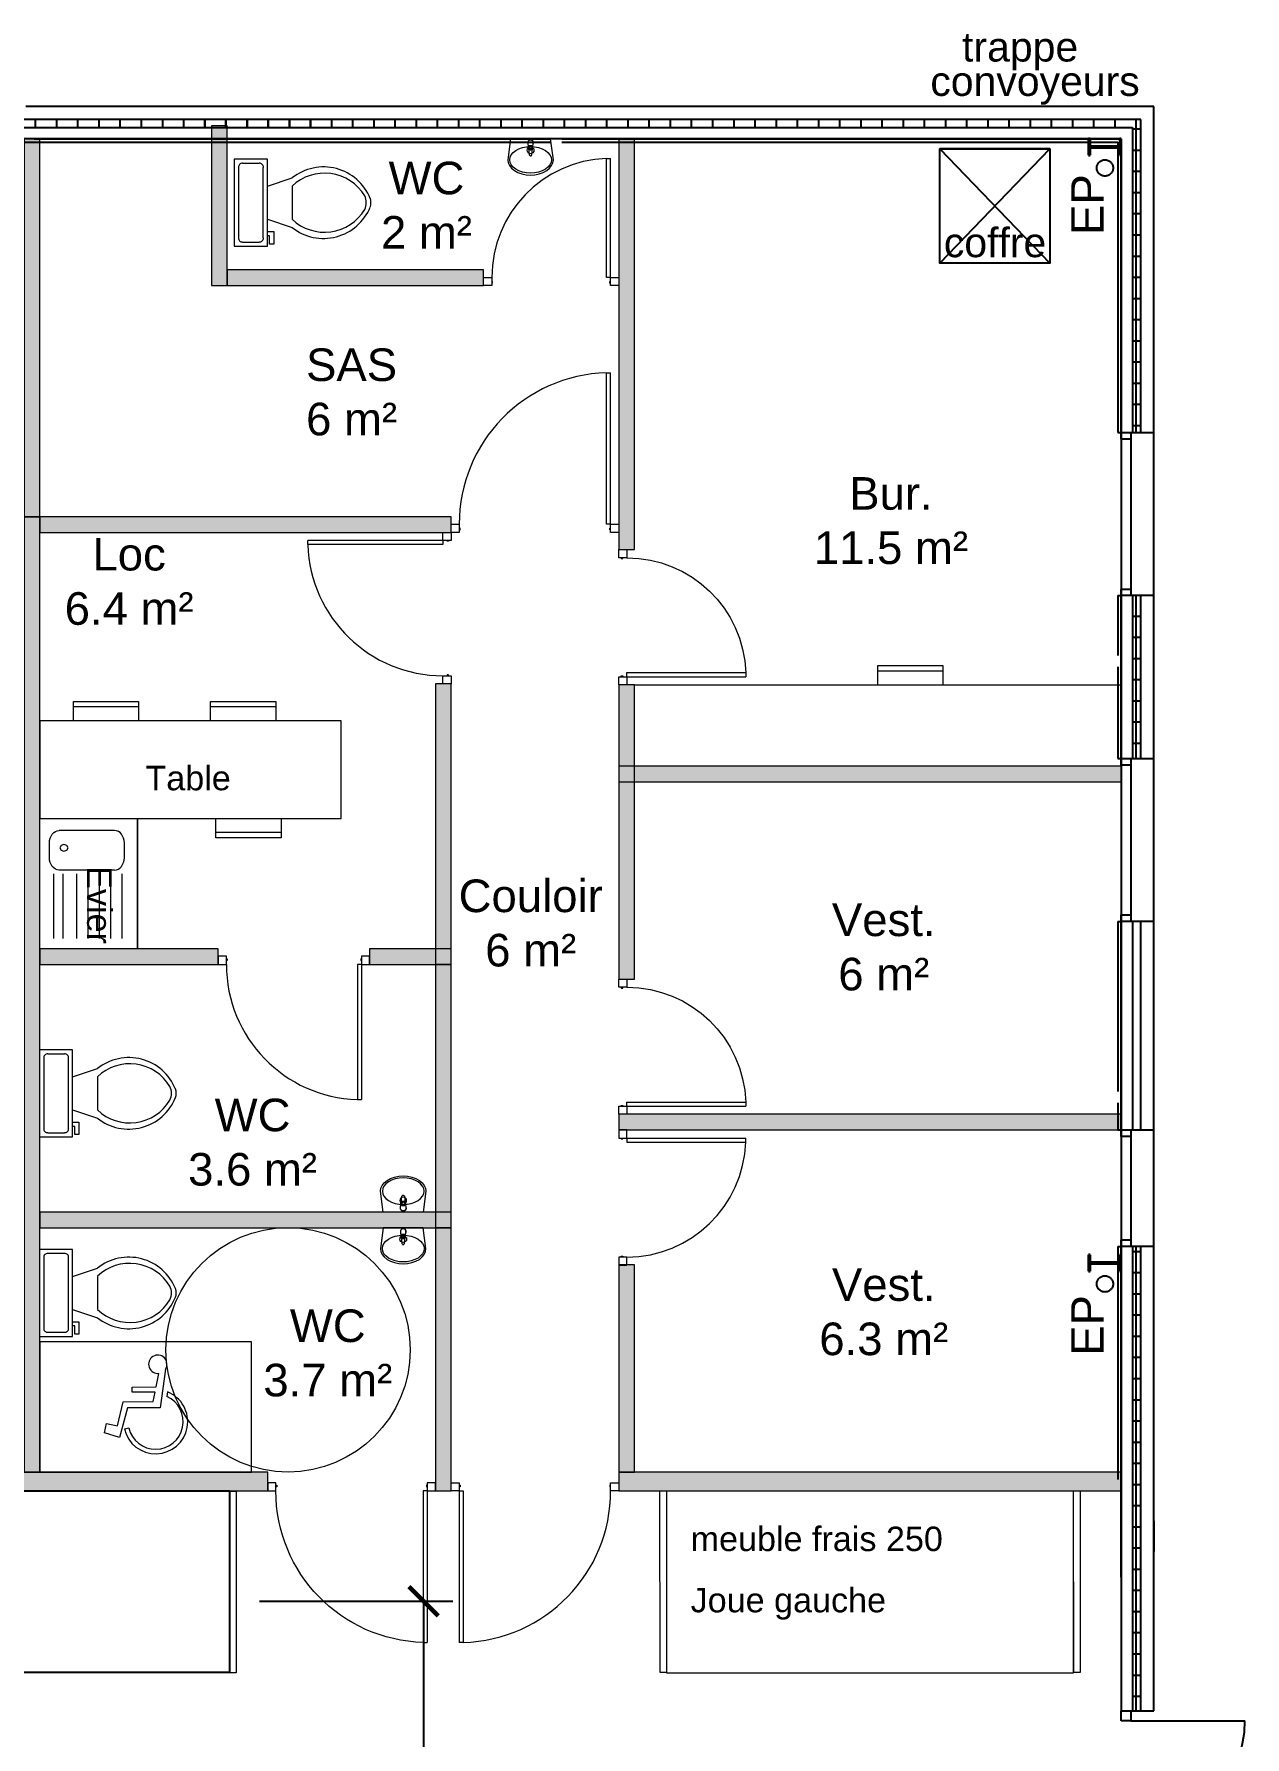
# Model space of a CAD drawing. Header units: millimetres. Extents: x 15590 to 15992, y 1055 to 1132.
# Drawn here: x 15815.42 to 15822.85, y 1105.54 to 1116 of the extents above; entities that cross this region are included whole.
import ezdxf

# ---------------------------------------------------------------- set-up
doc = ezdxf.new("R2010")
doc.units = ezdxf.units.MM
doc.header["$MEASUREMENT"] = 0
for name, pattern in [('Cache', [564.444447, 282.222223, -282.222223]), ('Court', [0.25, 0.05, -0.075, 0.05, -0.075]), ('Tirets', [0.004586, 0.002822, -0.001764])]:
    doc.linetypes.add(name, pattern=pattern)
doc.layers.get('0').update_dxf_attribs({"lineweight": 9})
for name, color, linetype in [('Cotation', 7, 'Continuous'), ('EP', 7, 'Continuous'), ('frais', 5, 'Continuous'), ('Gondoles.VETTI', 7, 'Continuous'), ('murs exterieurs.P', 7, 'Continuous'), ('murs interieurs.P', 7, 'Continuous'), ('structure', 7, 'Continuous'), ('TITRES', 7, 'Continuous')]:
    doc.layers.add(name, color=color, linetype=linetype)
for name, color, linetype, lineweight in [('DM cloison', 7, 'Continuous', 9), ('DM Divers', 7, 'Continuous', 9), ('DM locaux sociaux', 7, 'Continuous', 9), ('DM porte', 7, 'Continuous', 9), ('DM sanitaire', 7, 'Continuous', 9), ('MAR CLOISONS', 3, 'Continuous', 15)]:
    doc.layers.add(name, color=color, linetype=linetype, lineweight=lineweight)
doc.styles.add('Arial', font='arial.ttf')
doc.styles.add('GENERATED_STYLE_2', font='')
doc.styles.get("Standard").update_dxf_attribs({"font": 'swiss.ttf', "height": 0.2})
doc.styles.get('GENERATED_STYLE_2').set_extended_font_data('Arial Occidental')
doc.dimstyles.get("Standard").update_dxf_attribs({"dimtxt": 0.2, "dimasz": 0.18, "dimexe": 0.18, "dimexo": 0.0625, "dimgap": 0.05, "dimtad": 1, "dimzin": 4, "dimdsep": 46, "dimtxsty": 'Standard', "dimblk": 'ARCHTICK', "dimcen": 0.09, "dimadec": 0, "dimazin": 0, "dimtfac": 1, "dimtofl": 0, "dimtmove": 0, "dimatfit": 3, "dimfxl": 1, "dimtolj": 1, "dimtzin": 0, "dimarcsym": 0})
pattern_1 = [(90, (15784.3553, 1074.85421), (-0.13, 8e-18), []), (180, (15784.3553, 1074.85421), (-8e-18, -0.13), [])]

# ---------------------------------------------------------------- blocks, each defined once
blk = doc.blocks.new('*U291')
at = {"layer": 'DM cloison'}
blk.add_hatch(color=3, dxfattribs=at).paths.add_polyline_path([(-2736, 116), (-2736, 0), (1400, 0), (1400, 116)])
blk.add_lwpolyline([(-2736, 0), (1400, 0), (1400, 116), (-2736, 116)], close=True, dxfattribs=at)
blk = doc.blocks.new('*U18')
at = {"layer": 'DM cloison'}
blk.add_hatch(color=3, dxfattribs=at).paths.add_polyline_path([(-2085, 116), (-2085, 0), (1000, 0), (1000, 116)])
blk.add_lwpolyline([(-2085, 0), (1000, 0), (1000, 116), (-2085, 116)], close=True, dxfattribs=at)
blk = doc.blocks.new('*U19')
at = {"layer": 'DM cloison'}
blk.add_hatch(color=2, dxfattribs=at).paths.add_polyline_path([(-2085, 96), (-2085, 0), (1000, 0), (1000, 96)])
blk.add_lwpolyline([(-2085, 0), (1000, 0), (1000, 96), (-2085, 96)], close=True, dxfattribs=at)
blk = doc.blocks.new('*U24')
at = {"layer": 'DM cloison'}
blk.add_hatch(color=2, dxfattribs=at).paths.add_polyline_path([(96, 1616), (0, 1616), (0, 0), (96, 0)])
blk.add_lwpolyline([(0, 1616), (0, 0), (96, 0), (96, 1616)], close=True, dxfattribs=at)
blk = doc.blocks.new('*U21')
at = {"layer": 'DM cloison'}
blk.add_hatch(color=2, dxfattribs=at).paths.add_polyline_path([(96, 1271), (0, 1271), (0, 0), (96, 0)])
blk.add_lwpolyline([(0, 1271), (0, 0), (96, 0), (96, 1271)], close=True, dxfattribs=at)
blk = doc.blocks.new('*U20')
at = {"layer": 'DM porte'}
for p, q in [((50, 0), (0, 0)), ((0, 0), (0, -50)), ((50, -50), (50, 0)), ((0, -50), (50, -50)), ((15, -50), (15, -55)), ((15, -55), (25, -55)), ((25, -55), (25, -50)), ((50, -50), (50, -75)), ((50, -50), (780, -50)), ((50, -75), (780, -75)), ((780, -75), (780, -50)), ((0, -780), (0, -830)), ((50, -780), (0, -780)), ((0, -830), (50, -830)), ((15, -775), (25, -775)), ((15, -780), (15, -775)), ((25, -775), (25, -780)), ((50, -830), (50, -780))]:
    blk.add_line(p, q, dxfattribs=at)
blk.add_arc((50, -50), 730, 270, 358.0374, dxfattribs=at)
blk = doc.blocks.new('*U35')
at = {"layer": 'DM cloison'}
blk.add_hatch(color=2, dxfattribs=at).paths.add_polyline_path([(96, 1806), (0, 1806), (0, 0), (96, 0)])
blk.add_lwpolyline([(0, 1806), (0, 0), (96, 0), (96, 1806)], close=True, dxfattribs=at)
blk = doc.blocks.new('*U23')
at = {"layer": 'DM cloison'}
blk.add_hatch(color=2, dxfattribs=at).paths.add_polyline_path([(0, 96), (0, 0), (2526, 0), (2526, 96)])
blk.add_lwpolyline([(0, 0), (2526, 0), (2526, 96), (0, 96)], close=True, dxfattribs=at)
blk = doc.blocks.new('Porte 93')
at = {"layer": 'DM porte'}
for p, q in [((-75, 980), (-50, 980)), ((-75, 50), (-75, 980)), ((-50, 50), (-50, 980)), ((-1030, 0), (-1030, 50)), ((-1030, 50), (-980, 50)), ((-980, 0), (-1030, 0)), ((-980, 50), (-980, 0)), ((-975, 25), (-980, 25)), ((-980, 15), (-975, 15)), ((-975, 15), (-975, 25)), ((-50, 50), (-75, 50)), ((-55, 15), (-55, 25)), ((-55, 25), (-50, 25)), ((-50, 15), (-55, 15)), ((-50, 50), (0, 50)), ((-50, 0), (-50, 50)), ((0, 0), (-50, 0)), ((0, 50), (0, 0))]:
    blk.add_line(p, q, dxfattribs=at)
blk.add_arc((-50, 50), 930, 91.5404, 180, dxfattribs=at)
blk = doc.blocks.new('*U25')
at = {"layer": 'DM sanitaire'}
for p, q in [((-64, 533), (-267, 533)), ((-267, 533), (-267, 0)), ((-64, 0), (-64, 533)), ((-241, 483), (-241, 51)), ((-114, 508), (-216, 508)), ((-89, 51), (-89, 483)), ((-64, 368), (89, 419)), ((89, 368), (89, 165)), ((-64, 165), (89, 114)), ((-267, 0), (-64, 0)), ((-216, 25), (-114, 25)), ((-64, 89), (-25, 89)), ((-51, 64), (-64, 64)), ((-51, 13), (-51, 64)), ((-25, 13), (-51, 13)), ((-25, 89), (-25, 13))]:
    blk.add_line(p, q, dxfattribs=at)
for centre, radius, start, end in [((-219, 486), 22.5, 81.8699, 188.1301), ((-111, 486), 22.5, 351.8699, 98.1301), ((281, 177), 309, 22.0284, 128.5307), ((287, 160), 288, 31.053, 133.6321), ((281, 356), 309, 231.4691, 337.9714), ((287, 373), 288, 226.3677, 328.9468), ((441, 267), 102, 335.7318, 24.2682), ((470, 267), 102, 344.8605, 15.1395), ((-219, 48), 22.5, 171.8699, 278.1301), ((-111, 48), 22.5, 261.8699, 8.1301)]:
    blk.add_arc(centre, radius, start, end, dxfattribs=at)
blk = doc.blocks.new('Lavabo')
at = {"layer": 'DM sanitaire', "color": 7, "linetype": 'Continuous'}
for p, q in [((-175, 0), (-200, -183)), ((175, 0), (-175, 0)), ((200, -183), (175, 0)), ((-180, -160), (-170, -139)), ((-170, -139), (-153, -118)), ((-153, -118), (-130, -101)), ((-130, -101), (-102, -86)), ((-102, -86), (-70, -75)), ((-70, -75), (-36, -69)), ((-36, -69), (0, -67)), ((-23, -25), (-25, -29)), ((-25, -29), (-25, -34)), ((-25, -34), (-25, -38)), ((-25, -38), (-23, -42)), ((-23, -26), (-24, -30)), ((-24, -30), (-24, -35)), ((-24, -31), (-24, -32)), ((-24, -32), (-24, -34)), ((-24, -35), (-21, -75)), ((-24, -35), (-21, -75)), ((-24, -35), (-24, -35)), ((-22, -21), (-23, -25)), ((-21, -22), (-23, -26)), ((-23, -42), (-23, -42)), ((-19, -17), (-22, -21)), ((-19, -18), (-21, -22)), ((-21, -75), (-20, -79)), ((-21, -75), (-20, -78)), ((-20, -78), (-19, -82)), ((-20, -79), (-19, -83)), ((-16, -14), (-19, -17)), ((-16, -15), (-19, -18)), ((-19, -82), (-17, -85)), ((-19, -83), (-17, -86)), ((-18, -85), (-11, -138)), ((-17, -85), (-15, -88)), ((-17, -86), (-15, -89)), ((-12, -12), (-16, -14)), ((-12, -13), (-16, -15)), ((-15, -88), (-12, -90)), ((-15, -89), (-12, -91)), ((-14, -73), (-14, -58)), ((-14, -58), (14, -58)), ((-14, -59), (14, -59)), ((-13, -76), (-14, -73)), ((-13, -78), (-13, -76)), ((-12, -80), (-13, -78)), ((-9, -10), (-12, -12)), ((-9, -11), (-12, -13)), ((-10, -82), (-12, -80)), ((-12, -90), (-9, -92)), ((-12, -91), (-9, -93)), ((-11, -138), (-11, -140)), ((-11, -140), (-10, -142)), ((-9, -84), (-10, -82)), ((-10, -142), (-9, -143)), ((-4, -9), (-9, -10)), ((-4, -10), (-9, -11)), ((-7, -85), (-9, -84)), ((-9, -92), (-6, -93)), ((-9, -93), (-6, -94)), ((-9, -143), (-7, -145)), ((-5, -86), (-7, -85)), ((-7, -145), (-6, -146)), ((-6, -93), (-2, -94)), ((-6, -94), (-2, -95)), ((-6, -146), (-4, -147)), ((-2, -87), (-5, -86)), ((0, -9), (-4, -9)), ((0, -9), (-4, -10)), ((-4, -147), (-2, -148)), ((0, -87), (-2, -87)), ((-2, -94), (2, -94)), ((-2, -95), (2, -95)), ((-2, -148), (0, -148)), ((4, -9), (0, -9)), ((4, -10), (0, -9)), ((0, -67), (36, -69)), ((2, -87), (0, -87)), ((0, -148), (2, -148)), ((5, -86), (2, -87)), ((2, -94), (6, -93)), ((2, -95), (6, -94)), ((2, -148), (4, -147)), ((9, -10), (4, -9)), ((9, -11), (4, -10)), ((4, -147), (6, -146)), ((7, -85), (5, -86)), ((6, -93), (9, -92)), ((6, -94), (9, -93)), ((6, -146), (7, -145)), ((9, -84), (7, -85)), ((7, -145), (9, -143)), ((12, -12), (9, -10)), ((12, -13), (9, -11)), ((10, -82), (9, -84)), ((9, -92), (12, -90)), ((9, -93), (12, -91)), ((9, -143), (10, -142)), ((12, -80), (10, -82)), ((10, -142), (11, -140)), ((11, -138), (18, -85)), ((11, -140), (11, -138)), ((16, -14), (12, -12)), ((16, -15), (12, -13)), ((13, -78), (12, -80)), ((12, -90), (15, -88)), ((12, -91), (15, -89)), ((14, -73), (13, -76)), ((13, -76), (13, -78)), ((14, -58), (14, -73)), ((15, -88), (17, -85)), ((15, -89), (17, -86)), ((19, -17), (16, -14)), ((19, -18), (16, -15)), ((17, -85), (19, -82)), ((17, -86), (19, -83)), ((22, -21), (19, -17)), ((21, -22), (19, -18)), ((19, -82), (20, -78)), ((19, -83), (20, -79)), ((20, -79), (21, -75)), ((20, -78), (21, -75)), ((23, -26), (21, -22)), ((21, -75), (24, -35)), ((21, -75), (24, -35)), ((23, -25), (22, -21)), ((25, -29), (23, -25)), ((24, -30), (23, -26)), ((23, -42), (25, -38)), ((23, -42), (23, -42)), ((24, -35), (24, -30)), ((24, -32), (24, -31)), ((24, -34), (24, -32)), ((24, -35), (24, -35)), ((25, -34), (25, -29)), ((25, -38), (25, -34)), ((36, -69), (70, -75)), ((70, -75), (102, -86)), ((102, -86), (130, -101)), ((130, -101), (153, -118)), ((153, -118), (170, -139)), ((170, -139), (180, -160)), ((-200, -183), (-196, -209)), ((-196, -209), (-185, -234)), ((-185, -234), (-166, -257)), ((-183, -183), (-180, -160)), ((-180, -206), (-183, -183)), ((-170, -228), (-180, -206)), ((-153, -248), (-170, -228)), ((-166, -257), (-142, -278)), ((-130, -266), (-153, -248)), ((-142, -278), (-111, -294)), ((-102, -280), (-130, -266)), ((-111, -294), (-77, -306)), ((-70, -291), (-102, -280)), ((-36, -298), (-70, -291)), ((0, -300), (-36, -298)), ((36, -298), (0, -300)), ((70, -291), (36, -298)), ((102, -280), (70, -291)), ((77, -306), (111, -294)), ((130, -266), (102, -280)), ((111, -294), (142, -278)), ((153, -248), (130, -266)), ((142, -278), (166, -257)), ((170, -228), (153, -248)), ((166, -257), (185, -234)), ((180, -206), (170, -228)), ((180, -160), (183, -183)), ((183, -183), (180, -206)), ((185, -234), (196, -209)), ((196, -209), (200, -183)), ((-77, -306), (-39, -314)), ((-39, -314), (0, -317)), ((0, -317), (39, -314)), ((39, -314), (77, -306))]:
    blk.add_line(p, q, dxfattribs=at)
blk.add_circle((0, -100), 30, dxfattribs=at)
blk = doc.blocks.new('Cigle handicapé')
at = {"layer": 'DM sanitaire', "color": 0, "linetype": 'ByBlock'}
for p, q in [((60, 322), (28, 86)), ((-144, 213), (4, 214)), ((-144, 181), (-144, 213)), ((4, 214), (20, 296)), ((-235, -25), (-199, 123)), ((-199, 123), (-15, 124)), ((-3, 182), (-144, 181)), ((-15, 124), (-3, 182)), ((73, 183), (69, 154)), ((-172, 85), (-222, -96)), ((28, 86), (-172, 85)), ((-315, -68), (-301, -11)), ((-222, -96), (-315, -68)), ((-301, -11), (-235, -25)), ((-192, -44), (-165, -37))]:
    blk.add_line(p, q, dxfattribs=at)
for centre, radius, start, end in [((13, 353), 56.3, 326.5723, 277.3675), ((0, 0), 197, 192.7923, 68.4146), ((0, 0), 169, 192.7923, 66.0275)]:
    blk.add_arc(centre, radius, start, end, dxfattribs=at)
blk = doc.blocks.new('Handi sanitaire')
at = {"layer": 'DM sanitaire'}
blk.add_lwpolyline([(0, 0), (1300, 0), (1300, 800), (0, 800)], close=True, dxfattribs=at)
blk.add_blockref('Cigle handicapé', (712, 309), dxfattribs=at)
blk = doc.blocks.new('*U34')
at = {"layer": 'DM cloison'}
blk.add_hatch(color=2, dxfattribs=at).paths.add_polyline_path([(96, 3338), (0, 3338), (0, 0), (96, 0)])
blk.add_lwpolyline([(0, 3338), (0, 0), (96, 0), (96, 3338)], close=True, dxfattribs=at)
blk = doc.blocks.new('*U29')
at = {"layer": 'DM cloison'}
blk.add_hatch(color=2, dxfattribs=at).paths.add_polyline_path([(500, 96), (500, 0), (1000, 0), (1000, 96)])
blk.add_lwpolyline([(500, 0), (1000, 0), (1000, 96), (500, 96)], close=True, dxfattribs=at)
blk = doc.blocks.new('*U31')
at = {"layer": 'DM porte'}
for p, q in [((-880, 50), (-930, 50)), ((-930, 50), (-930, 0)), ((-930, 0), (-880, 0)), ((-880, 0), (-880, 50)), ((-880, 35), (-875, 35)), ((-875, 25), (-880, 25)), ((-875, 35), (-875, 25)), ((-50, 0), (-75, 0)), ((-75, 0), (-75, -830)), ((-55, 35), (-55, 25)), ((-50, 35), (-55, 35)), ((-55, 25), (-50, 25)), ((-50, 50), (-50, 0)), ((0, 50), (-50, 50)), ((-50, 0), (0, 0)), ((-50, 0), (-50, -830)), ((0, 0), (0, 50)), ((-75, -830), (-50, -830))]:
    blk.add_line(p, q, dxfattribs=at)
blk.add_arc((-50, 0), 830, 180, 268.274, dxfattribs=at)
blk = doc.blocks.new('*U32')
at = {"layer": 'DM cloison'}
blk.add_hatch(color=2, dxfattribs=at).paths.add_polyline_path([(0, 96), (0, 0), (1096, 0), (1096, 96)])
blk.add_lwpolyline([(0, 0), (1096, 0), (1096, 96), (0, 96)], close=True, dxfattribs=at)
blk = doc.blocks.new('*U33')
at = {"layer": 'DM porte'}
for p, q in [((-50, 0), (0, 0)), ((0, 0), (0, -50)), ((-50, -50), (-880, -50)), ((-880, -75), (-880, -50)), ((-50, -75), (-880, -75)), ((-50, -50), (-50, 0)), ((0, -50), (-50, -50)), ((-50, -50), (-50, -75)), ((-25, -55), (-25, -50)), ((-15, -55), (-25, -55)), ((-15, -50), (-15, -55)), ((-50, -930), (-50, -880)), ((-50, -880), (0, -880)), ((0, -930), (-50, -930)), ((-15, -875), (-25, -875)), ((-25, -875), (-25, -880)), ((-15, -880), (-15, -875)), ((0, -880), (0, -930))]:
    blk.add_line(p, q, dxfattribs=at)
blk.add_arc((-50, -50), 830, 181.726, 270, dxfattribs=at)
blk = doc.blocks.new('*U22')
at = {"layer": 'DM cloison'}
blk.add_hatch(color=2, dxfattribs=at).paths.add_polyline_path([(96, 2236), (0, 2236), (0, -285), (96, -285)])
blk.add_lwpolyline([(0, 2236), (0, -285), (96, -285), (96, 2236)], close=True, dxfattribs=at)
blk = doc.blocks.new('*U36')
at = {"layer": 'DM cloison'}
blk.add_hatch(color=2, dxfattribs=at).paths.add_polyline_path([(-1405, 96), (-1405, 0), (170, 0), (170, 96)])
blk.add_lwpolyline([(-1405, 0), (170, 0), (170, 96), (-1405, 96)], close=True, dxfattribs=at)
blk = doc.blocks.new('*U37')
at = {"layer": 'DM cloison'}
blk.add_hatch(color=2, dxfattribs=at).paths.add_polyline_path([(96, 1000), (0, 1000), (0, 19), (96, 19)])
blk.add_lwpolyline([(0, 1000), (0, 19), (96, 19), (96, 1000)], close=True, dxfattribs=at)
blk = doc.blocks.new('Porte 73')
at = {"layer": 'DM porte'}
for p, q in [((-75, 780), (-50, 780)), ((-75, 50), (-75, 780)), ((-50, 50), (-50, 780)), ((-830, 0), (-830, 50)), ((-830, 50), (-780, 50)), ((-780, 0), (-830, 0)), ((-780, 50), (-780, 0)), ((-775, 25), (-780, 25)), ((-780, 15), (-775, 15)), ((-775, 15), (-775, 25)), ((-50, 50), (-75, 50)), ((-55, 15), (-55, 25)), ((-55, 25), (-50, 25)), ((-50, 15), (-55, 15)), ((-50, 50), (0, 50)), ((-50, 0), (-50, 50)), ((0, 0), (-50, 0)), ((0, 50), (0, 0))]:
    blk.add_line(p, q, dxfattribs=at)
blk.add_arc((-50, 50), 730, 91.9626, 180, dxfattribs=at)
blk = doc.blocks.new('*U39')
at = {"layer": 'DM cloison'}
blk.add_hatch(color=2, dxfattribs=at).paths.add_polyline_path([(96, 5864), (0, 5864), (0, 0), (96, 0)])
blk.add_lwpolyline([(0, 5864), (0, 0), (96, 0), (96, 5864)], close=True, dxfattribs=at)
blk = doc.blocks.new('*U329')
at = {"layer": 'DM cloison'}
blk.add_hatch(color=2, dxfattribs=at).paths.add_polyline_path([(96, 1389), (0, 1389), (0, -930), (96, -930)])
blk.add_lwpolyline([(0, 1389), (0, -930), (96, -930), (96, 1389)], close=True, dxfattribs=at)
blk = doc.blocks.new('Chaise')
at = {"layer": 'DM Divers', "linetype": 'Continuous', "lineweight": 9, "ltscale": 0.4}
for p, q in [((0, 0), (0, 118)), ((400, 118), (400, 0))]:
    blk.add_line(p, q, dxfattribs=at)
at = {"layer": 'DM Divers', "lineweight": 9}
for p, q in [((0, 118), (400, 118)), ((0, 87), (400, 87))]:
    blk.add_line(p, q, dxfattribs=at)
blk = doc.blocks.new('Table')
at = {"layer": 'DM locaux sociaux'}
for p, q in [((1852, 600), (0, 600)), ((0, 600), (0, 0)), ((1852, 0), (1852, 600)), ((0, 0), (1852, 0))]:
    blk.add_line(p, q, dxfattribs=at)
blk.add_text('Table', height=150, dxfattribs=at).set_placement((649, 173))
blk = doc.blocks.new('*U55')
at = {"layer": 'DM Divers', "linetype": 'Continuous', "lineweight": 9, "ltscale": 0.4}
for p, q in [((-400, 118), (-400, 236)), ((0, 236), (0, 118))]:
    blk.add_line(p, q, dxfattribs=at)
at = {"layer": 'DM Divers', "lineweight": 9}
for p, q in [((0, 149), (-400, 149)), ((0, 118), (-400, 118))]:
    blk.add_line(p, q, dxfattribs=at)
blk = doc.blocks.new('_ArchTick')
at = {"color": 0, "linetype": 'ByBlock', "const_width": 0.15}
blk.add_lwpolyline([(-0.5, -0.5), (0.5, 0.5)], dxfattribs=at)
blk = doc.blocks.new('*D301')
at = {"color": 0, "lineweight": -2, "transparency": 16777216}
for p, q in [((15816.801, 1106.377), (15817.989, 1106.377)), ((15817.809, 1106.377), (15817.809, 1103.977)), ((15816.801, 1103.977), (15817.989, 1103.977))]:
    blk.add_line(p, q, dxfattribs=at)
at = {"layer": 'DEFPOINTS', "color": 0, "transparency": 16777216}
for p in [(15816.739, 1106.377), (15816.739, 1103.977), (15817.809, 1103.977)]:
    blk.add_point(p, dxfattribs=at)
at = {"color": 0, "lineweight": -2, "transparency": 16777216, "xscale": 0.18, "yscale": 0.18, "zscale": 0.18}
for p, rotation in [((15817.809, 1106.377), 90), ((15817.809, 1103.977), 270)]:
    blk.add_blockref('_ArchTick', p, dxfattribs=dict(at, rotation=rotation))
at = {"color": 0, "transparency": 16777216, "insert": (15817.657, 1105.177), "char_height": 0.2, "attachment_point": 5, "rotation": 90}
blk.add_mtext('\\A1;2.40', dxfattribs=at)
blk = doc.blocks.new('*U65')
at = {"color": 5, "linetype": 'ByBlock', "lineweight": -2}
for p, q in [((0.04, 1.115), (3.71, 1.115)), ((0.04, 1.115), (0.04, 0)), ((3.71, 1.115), (3.71, 0)), ((3.71, 0), (0.04, 0))]:
    blk.add_line(p, q, dxfattribs=at)
blk.add_text('meuble frais 375', height=0.13, dxfattribs=at).set_placement((0.98, 0.464))
blk = doc.blocks.new('JOUE FRAIS')
at = {"layer": 'frais', "linetype": 'ByBlock', "lineweight": -2}
for p, q in [((-0.558, 0.04), (0.557, 0.04)), ((-0.558, 0), (-0.558, 0.04)), ((0.557, 0), (-0.558, 0)), ((0.557, 0.04), (0.557, 0))]:
    blk.add_line(p, q, dxfattribs=at)
blk = doc.blocks.new('FRAIS250')
at = {"layer": 'frais', "linetype": 'ByBlock', "lineweight": -2}
for p, q in [((-0.558, 2.5), (-0.558, 0)), ((0.557, 2.5), (-0.558, 2.5)), ((0.557, 0), (0.557, 2.5)), ((-0.558, 0), (0.557, 0)), ((-0.558, 0), (0.557, 0))]:
    blk.add_line(p, q, dxfattribs=at)
at = {"layer": 'frais', "linetype": 'ByBlock', "lineweight": -2, "oblique": -180, "text_generation_flag": 6}
for s, p in [('Joue gauche', (-0.187, 2.351)), ('meuble frais 250', (0.189, 2.351))]:
    blk.add_text(s, height=0.15, rotation=90, dxfattribs=at).set_placement(p)

msp = doc.modelspace()

# ---------------------------------------------------------------- hatches: boundary and pattern name
at = {"layer": 'murs exterieurs.P', "linetype": 'Continuous', "ltscale": 1000}
h = msp.add_hatch(dxfattribs=at)
h.set_pattern_fill('ISOLANT_POLYSTYRENE_0005', color=256, scale=0.1, angle=90, style=0, pattern_type=2)
h.set_pattern_definition([(90, (15789.16689, 1074.85421), (-0.13, 8e-18), []), (180, (15789.16689, 1074.85421), (-8e-18, -0.13), [])])
h.paths.add_polyline_path([(15817.232, 1115.473), (15815.161, 1115.473), (15815.161, 1115.423), (15817.232, 1115.423)], flags=0)
h = msp.add_hatch(dxfattribs=at)
h.set_pattern_fill('ISOLANT_POLYSTYRENE_0005', color=256, scale=0.1, angle=90, style=0, pattern_type=2)
h.set_pattern_definition(pattern_1)
h.paths.add_polyline_path([(15822.213, 1115.473), (15816.417, 1115.473), (15816.417, 1115.423), (15822.163, 1115.423)], flags=0)
h = msp.add_hatch(dxfattribs=at)
h.set_pattern_fill('ISOLANT_POLYSTYRENE_0005', color=256, scale=0.1, angle=90, style=0, pattern_type=2)
h.set_pattern_definition(pattern_1)
h.paths.add_polyline_path([(15822.213, 1113.55), (15822.213, 1115.473), (15822.163, 1115.423), (15822.163, 1113.55)], flags=0)
h = msp.add_hatch(dxfattribs=at)
h.set_pattern_fill('ISOLANT_POLYSTYRENE_0005', color=256, scale=0.1, angle=90, style=0, pattern_type=2)
h.set_pattern_definition(pattern_1)
h.paths.add_polyline_path([(15822.213, 1111.55), (15822.213, 1112.55), (15822.163, 1112.55), (15822.163, 1111.55)], flags=0)
h = msp.add_hatch(dxfattribs=at)
h.set_pattern_fill('ISOLANT_POLYSTYRENE_0005', color=256, scale=0.1, angle=90, style=0, pattern_type=2)
h.set_pattern_definition(pattern_1)
h.paths.add_polyline_path([(15822.213, 1105.704), (15822.213, 1108.555), (15822.163, 1108.555), (15822.163, 1105.704)], flags=0)

# ---------------------------------------------------------------- linework, layer by layer
at = {"layer": 'Cotation', "linetype": 'Continuous', "ltscale": 1000}
for p, q in [((15817.418, 1115.553), (15817.23, 1115.553)), ((15819.916, 1115.553), (15819.728, 1115.553)), ((15817.418, 1115.353), (15817.23, 1115.353)), ((15819.916, 1115.353), (15819.728, 1115.353)), ((15822.073, 1107.905), (15822.073, 1107.717)), ((15822.093, 1107.905), (15822.093, 1107.717))]:
    msp.add_line(p, q, dxfattribs=at)
at = {"layer": 'DM cloison'}
msp.add_line((15819.104, 1112.002), (15822.093, 1112.002), dxfattribs=at)
at = {"layer": 'DM locaux sociaux', "color": 1, "linetype": 'Cache'}
msp.add_circle((15816.977, 1107.92), 0.75, dxfattribs=at)
at = {"layer": 'DM sanitaire', "color": 7, "linetype": 'Continuous'}
for p, q in [((15815.452, 1110.982), (15815.452, 1111.182)), ((15815.452, 1110.382), (15815.452, 1111.182)), ((15815.452, 1111.182), (15816.052, 1111.182)), ((15815.56, 1111.106), (15815.572, 1111.107)), ((15815.912, 1111.107), (15815.572, 1111.107)), ((15815.923, 1111.106), (15815.912, 1111.107)), ((15816.052, 1110.382), (15816.052, 1111.182)), ((15816.052, 1111.182), (15816.052, 1110.382)), ((15815.512, 1111.032), (15815.513, 1111.047)), ((15815.512, 1110.94), (15815.512, 1111.032)), ((15815.513, 1111.047), (15815.516, 1111.061)), ((15815.516, 1111.061), (15815.522, 1111.074)), ((15815.522, 1111.074), (15815.529, 1111.085)), ((15815.529, 1111.085), (15815.538, 1111.095)), ((15815.538, 1111.095), (15815.549, 1111.102)), ((15815.549, 1111.102), (15815.56, 1111.106)), ((15815.583, 1111.016), (15815.576, 1111.002)), ((15815.601, 1111.022), (15815.583, 1111.016)), ((15815.618, 1111.016), (15815.601, 1111.022)), ((15815.626, 1111.002), (15815.618, 1111.016)), ((15815.935, 1111.102), (15815.923, 1111.106)), ((15815.945, 1111.095), (15815.935, 1111.102)), ((15815.954, 1111.085), (15815.945, 1111.095)), ((15815.961, 1111.074), (15815.954, 1111.085)), ((15815.967, 1111.061), (15815.961, 1111.074)), ((15815.97, 1111.047), (15815.967, 1111.061)), ((15815.972, 1111.032), (15815.97, 1111.047)), ((15815.972, 1110.94), (15815.972, 1111.032)), ((15815.513, 1110.926), (15815.512, 1110.94)), ((15815.516, 1110.912), (15815.513, 1110.926)), ((15815.522, 1110.899), (15815.516, 1110.912)), ((15815.529, 1110.887), (15815.522, 1110.899)), ((15815.576, 1111.002), (15815.583, 1110.987)), ((15815.583, 1110.987), (15815.601, 1110.982)), ((15815.601, 1110.982), (15815.618, 1110.987)), ((15815.618, 1110.987), (15815.626, 1111.002)), ((15815.954, 1110.887), (15815.961, 1110.899)), ((15815.961, 1110.899), (15815.967, 1110.912)), ((15815.967, 1110.912), (15815.97, 1110.926)), ((15815.97, 1110.926), (15815.972, 1110.94)), ((15815.538, 1110.878), (15815.529, 1110.887)), ((15815.537, 1110.843), (15815.537, 1110.446)), ((15815.549, 1110.871), (15815.538, 1110.878)), ((15815.56, 1110.867), (15815.549, 1110.871)), ((15815.572, 1110.865), (15815.56, 1110.867)), ((15815.912, 1110.865), (15815.572, 1110.865)), ((15815.594, 1110.843), (15815.594, 1110.446)), ((15815.677, 1110.843), (15815.677, 1110.446)), ((15815.747, 1110.843), (15815.747, 1110.446)), ((15815.817, 1110.843), (15815.817, 1110.446)), ((15815.887, 1110.843), (15815.887, 1110.446)), ((15815.912, 1110.865), (15815.923, 1110.867)), ((15815.923, 1110.867), (15815.935, 1110.871)), ((15815.935, 1110.871), (15815.945, 1110.878)), ((15815.945, 1110.878), (15815.954, 1110.887)), ((15815.957, 1110.843), (15815.957, 1110.446)), ((15816.052, 1110.382), (15815.452, 1110.382))]:
    msp.add_line(p, q, dxfattribs=at)
at = {"layer": 'EP', "linetype": 'Tirets', "ltscale": 1000}
for centre in [(15821.993, 1115.175), (15821.993, 1108.325)]:
    msp.add_circle(centre, 0.05, dxfattribs=at)
at = {"layer": 'Gondoles.VETTI', "linetype": 'Continuous', "ltscale": 1000}
for p, q in [((15822.093, 1106.954), (15822.093, 1107.054)), ((15822.093, 1107.054), (15822.093, 1106.524)), ((15822.093, 1106.524), (15822.093, 1106.954))]:
    msp.add_line(p, q, dxfattribs=at)
at = {"layer": 'MAR CLOISONS', "lineweight": -2}
msp.add_lwpolyline([(15820.979, 1114.591), (15821.655, 1115.292), (15820.979, 1115.292), (15821.655, 1114.591)], dxfattribs=at)
msp.add_lwpolyline([(15820.979, 1115.292), (15821.655, 1115.292), (15821.655, 1114.591), (15820.979, 1114.591)], close=True, dxfattribs=at)
at = {"layer": 'murs exterieurs.P', "linetype": 'Continuous', "ltscale": 1000}
for p, q in [((15816.417, 1115.473), (15813.421, 1115.473)), ((15822.213, 1115.473), (15816.417, 1115.473)), ((15822.213, 1113.55), (15822.213, 1115.473)), ((15815.417, 1115.353), (15816.417, 1115.353)), ((15822.093, 1113.55), (15822.093, 1112.55)), ((15822.093, 1113.51), (15822.093, 1113.55)), ((15822.093, 1113.55), (15822.153, 1113.55)), ((15822.153, 1113.55), (15822.153, 1113.51)), ((15822.163, 1113.55), (15822.213, 1113.55)), ((15822.213, 1113.55), (15822.293, 1113.55)), ((15822.293, 1112.55), (15822.293, 1113.55)), ((15822.153, 1113.51), (15822.093, 1113.51)), ((15822.093, 1113.51), (15822.093, 1112.59)), ((15822.153, 1113.51), (15822.153, 1112.59)), ((15822.093, 1112.55), (15822.093, 1112.59)), ((15822.093, 1112.59), (15822.153, 1112.59)), ((15822.153, 1112.59), (15822.153, 1112.55)), ((15822.153, 1112.55), (15822.093, 1112.55)), ((15822.213, 1112.55), (15822.163, 1112.55)), ((15822.293, 1112.55), (15822.213, 1112.55)), ((15822.213, 1111.55), (15822.213, 1112.55)), ((15822.093, 1111.55), (15822.093, 1110.55)), ((15822.093, 1111.51), (15822.093, 1111.55)), ((15822.093, 1111.55), (15822.153, 1111.55)), ((15822.153, 1111.55), (15822.153, 1111.51)), ((15822.163, 1111.55), (15822.213, 1111.55)), ((15822.213, 1111.55), (15822.293, 1111.55)), ((15822.293, 1110.55), (15822.293, 1111.55)), ((15822.153, 1111.51), (15822.093, 1111.51)), ((15822.093, 1111.51), (15822.093, 1110.59)), ((15822.153, 1111.51), (15822.153, 1110.59)), ((15822.093, 1110.55), (15822.093, 1110.59)), ((15822.093, 1110.59), (15822.153, 1110.59)), ((15822.153, 1110.59), (15822.153, 1110.55)), ((15822.153, 1110.55), (15822.093, 1110.55)), ((15822.213, 1110.55), (15822.163, 1110.55)), ((15822.293, 1110.55), (15822.213, 1110.55)), ((15822.213, 1109.27), (15822.213, 1110.55)), ((15822.093, 1109.27), (15822.093, 1108.555)), ((15822.093, 1109.23), (15822.093, 1109.27)), ((15822.093, 1109.27), (15822.153, 1109.27)), ((15822.153, 1109.23), (15822.093, 1109.23)), ((15822.093, 1109.23), (15822.093, 1108.595)), ((15822.153, 1109.27), (15822.153, 1109.23)), ((15822.153, 1109.23), (15822.153, 1108.595)), ((15822.163, 1109.27), (15822.213, 1109.27)), ((15822.213, 1109.27), (15822.293, 1109.27)), ((15822.293, 1108.555), (15822.293, 1109.27)), ((15822.093, 1108.555), (15822.093, 1108.595)), ((15822.093, 1108.595), (15822.153, 1108.595)), ((15822.153, 1108.555), (15822.093, 1108.555)), ((15822.153, 1108.595), (15822.153, 1108.555)), ((15822.213, 1108.555), (15822.163, 1108.555)), ((15822.293, 1108.555), (15822.213, 1108.555)), ((15822.213, 1105.704), (15822.213, 1108.555)), ((15822.093, 1105.644), (15822.093, 1105.704)), ((15822.093, 1105.704), (15822.153, 1105.704)), ((15822.153, 1105.704), (15822.153, 1105.644)), ((15822.163, 1105.704), (15822.213, 1105.704)), ((15822.213, 1105.704), (15822.293, 1105.704)), ((15822.153, 1105.644), (15822.093, 1105.644)), ((15822.153, 1105.644), (15822.853, 1105.644))]:
    msp.add_line(p, q, dxfattribs=at)
at = {"layer": 'murs exterieurs.P', "color": 31, "linetype": 'Continuous', "lineweight": 25, "ltscale": 1000}
for p, q in [((15813.421, 1115.423), (15816.417, 1115.423)), ((15816.417, 1115.423), (15822.163, 1115.423)), ((15822.163, 1115.423), (15822.163, 1113.55)), ((15822.093, 1113.55), (15822.163, 1113.55)), ((15822.163, 1112.55), (15822.093, 1112.55)), ((15822.163, 1112.55), (15822.163, 1111.55)), ((15822.093, 1111.55), (15822.163, 1111.55)), ((15822.163, 1110.55), (15822.093, 1110.55)), ((15822.163, 1110.55), (15822.163, 1109.27)), ((15822.093, 1109.27), (15822.163, 1109.27)), ((15822.163, 1108.555), (15822.093, 1108.555)), ((15822.163, 1108.555), (15822.163, 1105.704)), ((15822.093, 1105.704), (15822.163, 1105.704))]:
    msp.add_line(p, q, dxfattribs=at)
at = {"layer": 'murs exterieurs.P', "linetype": 'Continuous', "ltscale": 1000, "flags": 128}
for points in [[(15822.293, 1115.553), (15815.367, 1115.553)], [(15822.293, 1113.55), (15822.293, 1115.553)], [(15822.293, 1111.55), (15822.293, 1112.55)], [(15822.293, 1109.27), (15822.293, 1110.55)], [(15822.293, 1105.704), (15822.293, 1108.555)]]:
    msp.add_lwpolyline(points, dxfattribs=at)
at = {"layer": 'murs exterieurs.P', "color": 31, "linetype": 'Continuous', "lineweight": 25, "ltscale": 1000, "flags": 128}
for points in [[(15816.417, 1115.353), (15818.588, 1115.353)], [(15818.658, 1115.353), (15822.093, 1115.353)], [(15822.093, 1115.353), (15822.093, 1113.55)], [(15822.093, 1112.55), (15822.093, 1111.55)], [(15822.093, 1110.55), (15822.093, 1109.27)], [(15822.093, 1108.555), (15822.093, 1105.704)]]:
    msp.add_lwpolyline(points, dxfattribs=at)
at = {"layer": 'murs exterieurs.P', "linetype": 'Continuous', "ltscale": 1000}
msp.add_arc((15822.153, 1105.644), 0.7, 270, 0, dxfattribs=at)
at = {"layer": 'murs interieurs.P', "linetype": 'Continuous', "ltscale": 1000}
for p, q in [((15822.073, 1113.55), (15822.093, 1113.55)), ((15822.073, 1113.55), (15822.093, 1113.55)), ((15822.073, 1112.55), (15822.093, 1112.55)), ((15822.073, 1112.55), (15822.093, 1112.55)), ((15822.073, 1111.55), (15822.093, 1111.55)), ((15822.073, 1111.55), (15822.093, 1111.55)), ((15822.073, 1110.55), (15822.093, 1110.55)), ((15822.073, 1110.55), (15822.093, 1110.55)), ((15822.073, 1109.27), (15822.093, 1109.27)), ((15822.073, 1109.27), (15822.093, 1109.27)), ((15822.073, 1108.555), (15822.093, 1108.555)), ((15822.073, 1108.555), (15822.093, 1108.555))]:
    msp.add_line(p, q, dxfattribs=at)
at = {"layer": 'murs interieurs.P', "linetype": 'Court', "ltscale": 1000, "flags": 128}
for points in [[(15818.658, 1115.353), (15814.247, 1115.353)], [(15814.247, 1115.333), (15818.588, 1115.333)], [(15822.093, 1115.353), (15818.658, 1115.353)], [(15818.658, 1115.333), (15822.073, 1115.333)], [(15822.073, 1115.333), (15822.073, 1113.55)], [(15822.093, 1113.55), (15822.093, 1115.353)], [(15822.073, 1112.55), (15822.073, 1112.182)], [(15822.093, 1111.55), (15822.093, 1112.55)], [(15822.073, 1112.112), (15822.073, 1111.55)], [(15822.073, 1110.55), (15822.073, 1109.506)], [(15822.093, 1109.27), (15822.093, 1110.55)], [(15822.073, 1109.436), (15822.073, 1109.27)], [(15822.073, 1108.555), (15822.073, 1107.124)], [(15822.093, 1107.054), (15822.093, 1108.555)]]:
    msp.add_lwpolyline(points, dxfattribs=at)
at = {"layer": 'structure', "color": 160, "linetype": 'Continuous', "lineweight": 35, "ltscale": 1000}
for p, q in [((15821.902, 1115.353), (15821.893, 1115.353)), ((15821.893, 1115.353), (15821.893, 1115.253)), ((15821.902, 1115.312), (15821.902, 1115.353)), ((15821.902, 1115.253), (15821.902, 1115.295)), ((15822.079, 1115.306), (15821.907, 1115.306)), ((15821.907, 1115.301), (15822.079, 1115.301)), ((15822.093, 1115.353), (15822.085, 1115.353)), ((15822.085, 1115.353), (15822.085, 1115.312)), ((15822.085, 1115.295), (15822.085, 1115.253)), ((15822.093, 1115.253), (15822.093, 1115.353)), ((15821.893, 1115.253), (15821.902, 1115.253)), ((15822.085, 1115.253), (15822.093, 1115.253)), ((15821.902, 1108.503), (15821.893, 1108.503)), ((15821.893, 1108.503), (15821.893, 1108.403)), ((15821.902, 1108.462), (15821.902, 1108.503)), ((15822.093, 1108.503), (15822.085, 1108.503)), ((15822.085, 1108.503), (15822.085, 1108.462)), ((15822.093, 1108.403), (15822.093, 1108.503)), ((15821.893, 1108.403), (15821.902, 1108.403)), ((15821.902, 1108.403), (15821.902, 1108.445)), ((15822.079, 1108.456), (15821.907, 1108.456)), ((15821.907, 1108.451), (15822.079, 1108.451)), ((15822.085, 1108.445), (15822.085, 1108.403)), ((15822.085, 1108.403), (15822.093, 1108.403))]:
    msp.add_line(p, q, dxfattribs=at)
at = {"layer": 'structure', "linetype": 'Continuous', "ltscale": 1000}
msp.add_line((15822.293, 1106.871), (15822.293, 1106.683), dxfattribs=at)
at = {"layer": 'structure', "color": 160, "linetype": 'Continuous', "lineweight": 35, "ltscale": 1000}
for centre, start, end in [((15821.907, 1115.312), 180, 270), ((15821.907, 1115.295), 90, 180), ((15822.079, 1115.312), 270, 0), ((15822.079, 1115.295), 0, 90), ((15821.907, 1108.462), 180, 270), ((15821.907, 1108.445), 90, 180), ((15822.079, 1108.462), 270, 0), ((15822.079, 1108.445), 0, 90)]:
    msp.add_arc(centre, 0.0056, start, end, dxfattribs=at)

# ---------------------------------------------------------------- block references
at = {"layer": 'DM cloison'}
for name, p, xscale, yscale, zscale in [('*U37', (15816.507, 1114.434), 0.001, 0.001, 0.001), ('*U329', (15815.356, 1113.964), 0.001, 0.001, 0.001), ('Lavabo', (15818.466, 1115.353), 0.0006999999999998182, 0.0006999999999998182, 0.0006999999999998182), ('*U22', (15819.008, 1113.117), 0.001, 0.001, 0.001), ('*U25', (15816.914, 1114.695), 0.001, 0.001, 0.001), ('Porte 73', (15819.008, 1114.453), 0.001, 0.001, 0.001), ('*U36', (15818.008, 1114.453), 0.001, 0.001, 0.001), ('Porte 93', (15819.008, 1112.938), 0.001, 0.001, 0.001), ('*U39', (15815.356, 1107.17), 0.001, 0.001, 0.001), ('*U23', (15815.452, 1112.938), 0.001, 0.001, 0.001), ('*U33', (15817.978, 1112.938), 0.001, 0.001, 0.001), ('Chaise', (15820.598, 1112.002), 0.001, 0.001, 0.001), ('*U34', (15817.882, 1108.67), 0.001, 0.001, 0.001), ('*U35', (15819.008, 1110.196), 0.001, 0.001, 0.001), ('Chaise', (15815.659, 1111.782), 0.001, 0.001, 0.001), ('Chaise', (15816.501, 1111.782), 0.001, 0.001, 0.001), ('Table', (15815.452, 1111.182), 0.001, 0.001, 0.001), ('*U19', (15821.093, 1111.406), 0.001, 0.001, 0.001), ('*U55', (15816.934, 1110.946), 0.001, 0.001, 0.001), ('*U32', (15815.452, 1110.286), 0.001, 0.001, 0.001), ('*U29', (15816.978, 1110.286), 0.001, 0.001, 0.001), ('*U31', (15817.478, 1110.286), 0.001, 0.001, 0.001), ('*U24', (15817.882, 1108.67), 0.001, 0.001, 0.001), ('*U25', (15815.718, 1109.228), 0.001, 0.001, 0.001), ('*U19', (15821.093, 1109.27), 0.001, 0.001, 0.001), ('*U20', (15819.008, 1109.27), 0.001, 0.001, 0.001), ('*U23', (15815.452, 1108.67), 0.001, 0.001, 0.001), ('Lavabo', (15817.684, 1108.67), 0.0006999999999998182, 0.0006999999999998182, 0.0006999999999998182), ('*U24', (15817.882, 1107.054), 0.001, 0.001, 0.001), ('*U25', (15815.718, 1108.003), 0.001, 0.001, 0.001), ('*U21', (15819.008, 1107.17), 0.001, 0.001, 0.001), ('Handi sanitaire', (15815.452, 1107.17), 0.001, 0.001, 0.001), ('*U291', (15815.452, 1107.054), 0.001, 0.001, 0.001), ('*U18', (15821.093, 1107.054), 0.001, 0.001, 0.001)]:
    msp.add_blockref(name, p, dxfattribs=dict(at, xscale=xscale, yscale=yscale, zscale=zscale))
at = {"layer": 'DM cloison', "rotation": 180}
for name, p, xscale, yscale, zscale in [('*U20', (15819.008, 1112.002), -0.001, 0.001, 0.001), ('*U20', (15819.008, 1109.366), -0.001, 0.001, 0.001), ('Lavabo', (15817.684, 1108.766), -0.0006999999999998182, 0.0006999999999970897, 0.0007), ('Porte 93', (15817.882, 1107.104), -0.001, 0.001, 0.001), ('Porte 93', (15817.978, 1107.104), 0.001, 0.001, 0.001)]:
    msp.add_blockref(name, p, dxfattribs=dict(at, xscale=xscale, yscale=yscale, zscale=zscale))
at = {"layer": 'DM cloison'}
for name, p, rotation in [('JOUE FRAIS', (15816.658, 1106.496), 90.00186738988003), ('JOUE FRAIS', (15819.261, 1106.496), 270.0446209866088), ('FRAIS250', (15821.8, 1106.496), 89.99999999999999), ('JOUE FRAIS', (15821.801, 1106.496), 270.0446209866088)]:
    msp.add_blockref(name, p, dxfattribs=dict(at, rotation=rotation))
at = {"layer": 'frais'}
msp.add_blockref('*U65', (15812.908, 1105.939), dxfattribs=at)

# ---------------------------------------------------------------- texts
at = {"layer": 'DM Divers', "char_height": 0.2, "width": 3.36104, "attachment_point": 2}
for s, insert in [('{\\C1;WC\\P2 m²}', (15817.827, 1115.213)), ('{\\C1;SAS\\P6 m²}', (15817.367, 1114.067)), ('{\\C1;Bur.\\P11.5 m²}', (15820.679, 1113.277)), ('{\\C1;Loc\\P6.4 m²}', (15816.001, 1112.904)), ('{\\C1;Couloir\\P6 m²}', (15818.467, 1110.807)), ('{\\C1;Vest.\\P6 m²}', (15820.635, 1110.66)), ('{\\C1;WC\\P3.6 m²}', (15816.759, 1109.462)), ('{\\C1;Vest.\\P6.3 m²}', (15820.635, 1108.421)), ('{\\C1;WC\\P3.7 m²}', (15817.221, 1108.168))]:
    msp.add_mtext(s, dxfattribs=dict(at, insert=insert))
at = {"layer": 'DM sanitaire'}
msp.add_text('Evier', height=0.15, rotation=270, dxfattribs=at).set_placement((15815.743, 1110.889))
at = {"layer": 'EP', "linetype": 'Continuous', "char_height": 0.2, "attachment_point": 5, "rotation": 90, "style": 'GENERATED_STYLE_2'}
for insert in [(15821.886, 1114.95), (15821.886, 1108.07)]:
    msp.add_mtext('{EP}', dxfattribs=dict(at, insert=insert))
at = {"layer": 'TITRES', "color": 7, "style": 'Arial'}
for s, p in [('trappe', (15821.116, 1115.828)), ('convoyeurs', (15820.921, 1115.617)), ('coffre', (15821.004, 1114.627))]:
    msp.add_text(s, height=0.18, dxfattribs=at).set_placement(p)

# ---------------------------------------------------------------- dimensions: what is measured, and where the dimension line sits
dim = msp.add_linear_dim(base=(15817.809, 1103.977), p1=(15816.739, 1106.377), p2=(15816.739, 1103.977), angle=90, dimstyle='Standard')
dim.commit()
dim.dimension.update_dxf_attribs({"geometry": '*D301', "text_midpoint": (15817.657, 1105.177)})

doc.saveas('drawing.dxf')
